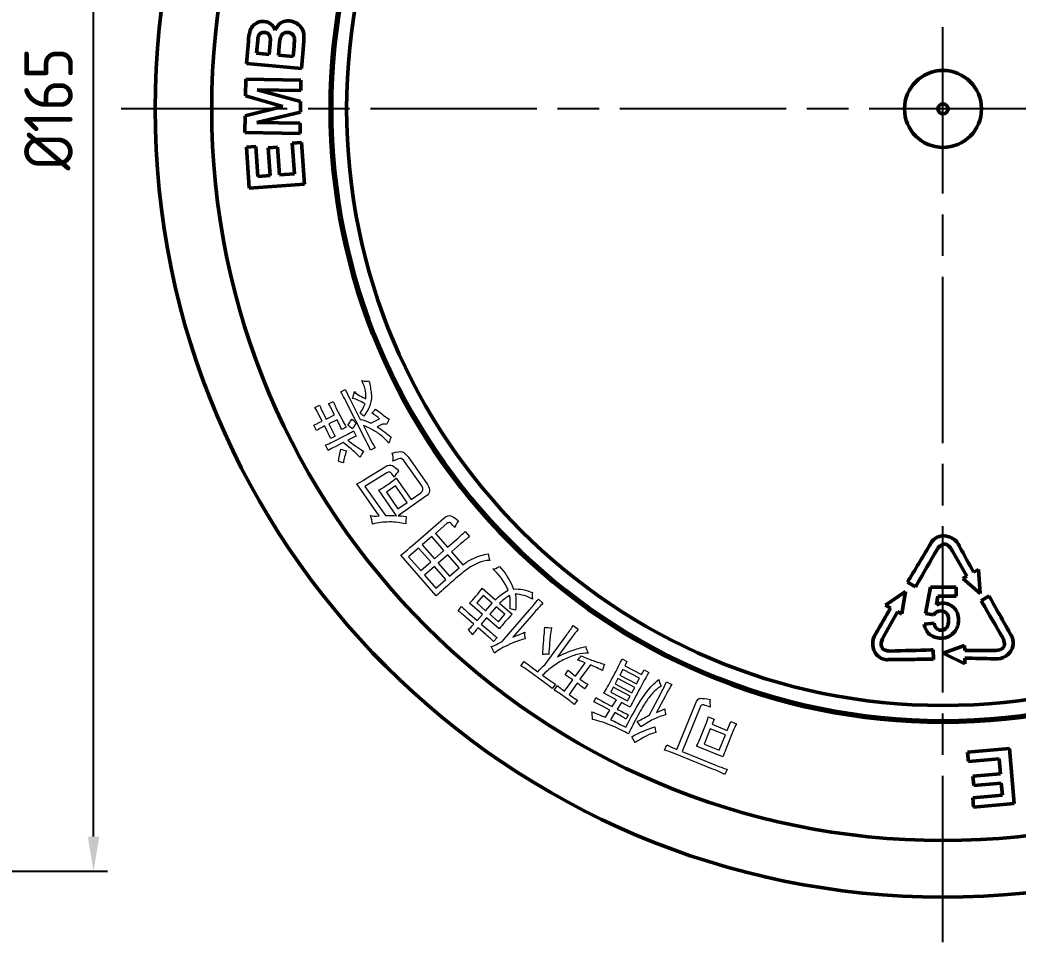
# Model space of a CAD drawing. Extents: x 0 to 616, y 0 to 436.
# Drawn here: x 413.8 to 521.9, y 202.7 to 302.5 of the extents above; entities that cross this region are included whole.
import ezdxf

# ---------------------------------------------------------------- set-up
doc = ezdxf.new("R2010")
doc.units = 0
doc.header["$LTSCALE"] = 1.5
doc.linetypes.add('AM_ISO08W050', pattern=[18, 12, -1.5, 3, -1.5])
doc.layers.get('Defpoints').update_dxf_attribs({"linetype": 'CONTINUOUS'})
for name, color, linetype, lineweight in [('AM_0', 7, 'CONTINUOUS', 50), ('AM_5', 3, 'CONTINUOUS', 25), ('AM_7', 4, 'AM_ISO08W050', 25)]:
    doc.layers.add(name, color=color, linetype=linetype, lineweight=lineweight)
doc.styles.get("Standard").update_dxf_attribs({"font": 'ISOCP.SHX'})
doc.dimstyles.new('AM_ISO', dxfattribs={"dimtxt": 3.5, "dimasz": 2.5, "dimexe": 1, "dimexo": 1, "dimgap": 1.5, "dimtad": 1, "dimdsep": 46, "dimtxsty": 'Standard', "dimcen": 0, "dimclrd": 256, "dimclre": 256, "dimclrt": 2, "dimadec": 0, "dimazin": 2, "dimtp": 0.1, "dimtm": 0.1, "dimtfac": 0.71, "dimtdec": 3, "dimtmove": 0, "dimatfit": 3, "dimfxl": 1, "dimlwd": -1, "dimlwe": -1, "dimarcsym": 0})

# ---------------------------------------------------------------- blocks, each defined once
blk = doc.blocks.new('*D41')
at = {"layer": 'AM_5'}
for p, q in [((391.45, 375.38), (423.3, 375.38)), ((421.8, 214.13), (421.8, 371.63)), ((391.45, 210.38), (423.3, 210.38))]:
    blk.add_line(p, q, dxfattribs=at)
for points in [[(421.17, 371.63), (422.42, 371.63), (421.8, 375.38)], [(421.17, 214.13), (422.42, 214.13), (421.8, 210.38)]]:
    blk.add_solid(points, dxfattribs=at)
at = {"layer": 'Defpoints', "color": 0}
for p in [(389.95, 375.38), (421.8, 375.38), (389.95, 210.38)]:
    blk.add_point(p, dxfattribs=at)
at = {"layer": 'AM_5', "color": 3, "insert": (416.92, 292.88), "char_height": 5.25, "attachment_point": 5, "rotation": 90}
blk.add_mtext('%%C165', dxfattribs=at)

msp = doc.modelspace()

# ---------------------------------------------------------------- linework, layer by layer
at = {"layer": 'AM_0'}
for radius in [85.3, 79.175]:
    msp.add_circle((513.762, 292.885), radius, dxfattribs=at)
for major_axis, ratio, start_param, end_param in [((-64.566, 0), 0.9999874, 1.5707963, 7.8539816), ((-4.164, 0), 0.9999679, 3.1415927, 9.424778), ((-0.547, 0), 0.9999679, 3.1415927, 9.424778)]:
    msp.add_ellipse((513.762, 292.885), major_axis=major_axis, ratio=ratio, start_param=start_param, end_param=end_param, dxfattribs=at)
at = {"layer": 'AM_0', "color": 7, "lineweight": 70}
msp.add_open_spline([(513.762, 359.167), (550.364, 359.167), (580.046, 329.485), (580.046, 292.885), (580.046, 292.885), (580.046, 256.284), (550.364, 226.602), (513.762, 226.602), (513.762, 226.602), (477.161, 226.602), (447.479, 256.284), (447.479, 292.885), (447.479, 292.885), (447.479, 329.485), (477.161, 359.167), (513.762, 359.167)], degree=3, knots=[0, 0, 0, 0, 0.25, 0.25, 0.25, 0.25, 0.5, 0.5, 0.5, 0.5, 0.75, 0.75, 0.75, 0.75, 1, 1, 1, 1], dxfattribs=at)
at = {"layer": 'AM_0', "color": 7}
for points in [[(438.709, 301.218), (438.768, 301.446), (438.868, 301.646), (439.009, 301.818)], [(439.009, 301.818), (439.15, 301.99), (439.328, 302.127), (439.547, 302.231)], [(439.547, 302.231), (439.764, 302.335), (440.002, 302.375), (440.259, 302.353)], [(440.259, 302.353), (440.538, 302.328), (440.788, 302.231), (441.008, 302.061)], [(441.008, 302.061), (441.228, 301.889), (441.385, 301.67), (441.479, 301.403)], [(441.479, 301.403), (441.616, 301.756), (441.821, 302.02), (442.092, 302.192)], [(442.092, 302.192), (442.364, 302.366), (442.672, 302.437), (443.016, 302.406)], [(443.016, 302.406), (443.287, 302.383), (443.545, 302.297), (443.79, 302.149)], [(443.79, 302.149), (444.035, 302), (444.225, 301.81), (444.358, 301.579)], [(444.358, 301.579), (444.492, 301.348), (444.563, 301.07), (444.571, 300.747)], [(438.557, 300.167), (438.598, 300.639), (438.648, 300.99), (438.709, 301.218)], [(439.617, 300.62), (439.592, 300.502), (439.556, 300.159), (439.506, 299.594)], [(439.865, 301.055), (439.74, 300.963), (439.658, 300.817), (439.617, 300.62)], [(440.327, 301.167), (440.143, 301.183), (439.989, 301.146), (439.865, 301.055)], [(440.778, 300.95), (440.67, 301.078), (440.52, 301.15), (440.327, 301.167)], [(440.948, 300.446), (440.942, 300.653), (440.885, 300.822), (440.778, 300.95)], [(440.892, 299.57), (440.933, 300.039), (440.951, 300.331), (440.948, 300.446)], [(442.078, 300.726), (442.007, 300.567), (441.948, 300.213), (441.9, 299.667)], [(442.384, 301.078), (442.252, 301.001), (442.149, 300.885), (442.078, 300.726)], [(442.85, 301.168), (442.672, 301.184), (442.516, 301.153), (442.384, 301.078)], [(443.342, 300.955), (443.226, 301.078), (443.061, 301.15), (442.85, 301.168)], [(443.541, 300.497), (443.525, 300.679), (443.457, 300.832), (443.342, 300.955)], [(443.505, 299.669), (443.543, 300.103), (443.556, 300.378), (443.541, 300.497)], [(444.571, 300.747), (444.574, 300.545), (444.546, 300.06), (444.484, 299.292)], [(438.348, 297.785), (438.348, 297.785), (438.557, 300.167), (438.557, 300.167)], [(439.506, 299.594), (439.506, 299.594), (439.446, 298.903), (439.446, 298.903)], [(440.823, 298.782), (440.823, 298.782), (440.892, 299.57), (440.892, 299.57)], [(441.9, 299.667), (441.9, 299.667), (441.815, 298.695), (441.815, 298.695)], [(443.407, 298.556), (443.407, 298.556), (443.505, 299.669), (443.505, 299.669)], [(439.446, 298.903), (439.446, 298.903), (440.823, 298.782), (440.823, 298.782)], [(441.815, 298.695), (441.815, 298.695), (443.407, 298.556), (443.407, 298.556)], [(444.484, 299.292), (444.484, 299.292), (444.307, 297.264), (444.307, 297.264)], [(444.307, 297.264), (444.307, 297.264), (438.348, 297.785), (438.348, 297.785)], [(438.244, 294.297), (438.244, 294.297), (438.276, 296.108), (438.276, 296.108)], [(438.276, 296.108), (438.276, 296.108), (444.256, 296.004), (444.256, 296.004)], [(444.256, 296.004), (444.256, 296.004), (444.236, 294.883), (444.236, 294.883)], [(442.305, 293.153), (442.305, 293.153), (438.244, 294.297), (438.244, 294.297)], [(444.236, 294.883), (444.236, 294.883), (439.529, 294.965), (439.529, 294.965)], [(439.529, 294.965), (439.529, 294.965), (444.216, 293.695), (444.216, 293.695)], [(438.206, 292.14), (438.206, 292.14), (442.305, 293.153), (442.305, 293.153)], [(444.216, 293.695), (444.216, 293.695), (444.195, 292.533), (444.195, 292.533)], [(438.175, 290.333), (438.175, 290.333), (438.206, 292.14), (438.206, 292.14)], [(444.195, 292.533), (444.195, 292.533), (439.467, 291.431), (439.467, 291.431)], [(439.467, 291.431), (439.467, 291.431), (444.175, 291.349), (444.175, 291.349)], [(444.175, 291.349), (444.175, 291.349), (444.155, 290.228), (444.155, 290.228)], [(444.155, 290.228), (444.155, 290.228), (438.175, 290.333), (438.175, 290.333)], [(438.353, 288.735), (438.353, 288.735), (439.363, 288.806), (439.363, 288.806)], [(438.662, 284.312), (438.662, 284.312), (438.353, 288.735), (438.353, 288.735)], [(439.363, 288.806), (439.363, 288.806), (439.588, 285.587), (439.588, 285.587)], [(440.701, 288.674), (440.701, 288.674), (441.705, 288.745), (441.705, 288.745)], [(440.91, 285.679), (440.91, 285.679), (440.701, 288.674), (440.701, 288.674)], [(441.705, 288.745), (441.705, 288.745), (441.915, 285.75), (441.915, 285.75)], [(443.306, 289.196), (443.306, 289.196), (444.311, 289.266), (444.311, 289.266)], [(443.539, 285.863), (443.539, 285.863), (443.306, 289.196), (443.306, 289.196)], [(444.311, 289.266), (444.311, 289.266), (444.629, 284.729), (444.629, 284.729)], [(439.588, 285.587), (439.588, 285.587), (440.91, 285.679), (440.91, 285.679)], [(441.915, 285.75), (441.915, 285.75), (443.539, 285.863), (443.539, 285.863)], [(444.629, 284.729), (444.629, 284.729), (438.662, 284.312), (438.662, 284.312)], [(512.541, 246.051), (513.009, 246.623), (513.696, 246.812), (514.391, 246.589)], [(514.391, 246.589), (514.741, 246.477), (515.183, 246.189), (515.368, 245.869)], [(511.288, 243.942), (511.672, 244.581), (512.061, 245.221), (512.432, 245.867)], [(512.432, 245.867), (512.461, 245.917), (512.505, 246.007), (512.541, 246.051)], [(514.207, 245.703), (513.74, 245.954), (513.374, 245.572), (513.12, 245.207)], [(514.796, 245.015), (514.633, 245.298), (514.505, 245.542), (514.207, 245.703)], [(515.368, 245.869), (515.432, 245.757), (515.491, 245.642), (515.553, 245.528)], [(515.553, 245.528), (516.057, 244.601), (516.562, 243.675), (517.067, 242.748)], [(513.12, 245.207), (512.383, 243.924), (511.646, 242.641), (510.909, 241.358)], [(516.352, 242.331), (516.352, 242.331), (514.796, 245.015), (514.796, 245.015)], [(510.039, 241.87), (510.468, 242.543), (510.877, 243.256), (511.288, 243.942)], [(515.897, 242.047), (515.897, 242.047), (516.352, 242.331), (516.352, 242.331)], [(517.779, 240.434), (517.779, 240.434), (515.897, 242.047), (515.897, 242.047)], [(517.067, 242.748), (517.067, 242.748), (517.61, 243.051), (517.61, 243.051)], [(517.61, 243.051), (517.61, 243.051), (517.779, 240.434), (517.779, 240.434)], [(509.919, 241.682), (509.919, 241.682), (510.039, 241.87), (510.039, 241.87)], [(510.803, 241.173), (510.803, 241.173), (509.919, 241.682), (509.919, 241.682)], [(510.909, 241.358), (510.909, 241.358), (510.803, 241.173), (510.803, 241.173)], [(511.868, 238.274), (511.868, 238.274), (512.409, 241.142), (512.409, 241.142)], [(512.409, 241.142), (512.409, 241.142), (515.203, 241.142), (515.203, 241.142)], [(515.203, 241.142), (515.203, 241.142), (515.203, 240.154), (515.203, 240.154)], [(507.551, 239.166), (507.551, 239.166), (509.697, 240.673), (509.697, 240.673)], [(509.697, 240.673), (509.697, 240.673), (509.299, 238.226), (509.299, 238.226)], [(513.21, 240.154), (513.21, 240.154), (513.044, 239.217), (513.044, 239.217)], [(515.203, 240.154), (515.203, 240.154), (513.21, 240.154), (513.21, 240.154)], [(517.89, 239.663), (517.89, 239.663), (518.772, 240.177), (518.772, 240.177)], [(518.772, 240.177), (518.772, 240.177), (518.875, 239.978), (518.875, 239.978)], [(518.875, 239.978), (519.244, 239.271), (519.659, 238.561), (520.048, 237.863)], [(506.506, 236.121), (507.035, 237.034), (507.563, 237.948), (508.092, 238.861)], [(508.092, 238.861), (508.092, 238.861), (507.551, 239.166), (507.551, 239.166)], [(517.997, 239.479), (517.997, 239.479), (517.89, 239.663), (517.89, 239.663)], [(520.232, 235.644), (519.487, 236.923), (518.742, 238.201), (517.997, 239.479)], [(508.82, 238.467), (508.82, 238.467), (507.338, 235.742), (507.338, 235.742)], [(509.299, 238.226), (509.299, 238.226), (508.82, 238.467), (508.82, 238.467)], [(512.725, 238.149), (512.725, 238.149), (511.868, 238.274), (511.868, 238.274)], [(520.048, 237.863), (520.41, 237.212), (520.771, 236.555), (521.146, 235.912)], [(511.74, 237.124), (511.74, 237.124), (512.793, 237.232), (512.793, 237.232)], [(512.315, 236.021), (511.995, 236.295), (511.802, 236.662), (511.74, 237.124)], [(512.793, 237.232), (512.822, 236.994), (512.912, 236.806), (513.06, 236.667)], [(506.205, 234.577), (506.119, 234.932), (506.133, 235.46), (506.312, 235.786)], [(506.312, 235.786), (506.374, 235.899), (506.441, 236.009), (506.506, 236.121)], [(507.338, 235.742), (507.182, 235.455), (507.039, 235.219), (507.058, 234.881)], [(520.119, 234.455), (520.57, 234.734), (520.421, 235.242), (520.232, 235.644)], [(521.251, 235.725), (521.514, 235.034), (521.335, 234.345), (520.795, 233.853)], [(521.146, 235.912), (521.175, 235.861), (521.232, 235.777), (521.251, 235.725)], [(507.628, 233.277), (506.895, 233.379), (506.377, 233.867), (506.205, 234.577)], [(507.058, 234.881), (507.086, 234.351), (507.603, 234.238), (508.047, 234.21)], [(513.771, 233.986), (513.771, 233.986), (516.108, 234.813), (516.108, 234.813)], [(516.108, 234.813), (516.108, 234.813), (516.127, 234.276), (516.127, 234.276)], [(508.047, 234.21), (509.526, 234.249), (511.005, 234.288), (512.484, 234.326)], [(512.484, 234.326), (512.484, 234.326), (512.697, 234.332), (512.697, 234.332)], [(512.697, 234.332), (512.697, 234.332), (512.723, 233.312), (512.723, 233.312)], [(516.123, 232.828), (516.123, 232.828), (513.771, 233.986), (513.771, 233.986)], [(516.131, 233.449), (516.131, 233.449), (516.123, 232.828), (516.123, 232.828)], [(516.127, 234.276), (516.127, 234.276), (519.229, 234.287), (519.229, 234.287)], [(519.297, 233.375), (518.242, 233.4), (517.187, 233.424), (516.131, 233.449)], [(519.229, 234.287), (519.556, 234.288), (519.831, 234.276), (520.119, 234.455)], [(520.795, 233.853), (520.524, 233.606), (520.054, 233.366), (519.684, 233.366)], [(507.841, 233.28), (507.783, 233.278), (507.685, 233.27), (507.628, 233.277)], [(510.081, 233.305), (509.335, 233.3), (508.586, 233.299), (507.841, 233.28)], [(512.5, 233.317), (511.702, 233.333), (510.88, 233.311), (510.081, 233.305)], [(512.723, 233.312), (512.723, 233.312), (512.5, 233.317), (512.5, 233.317)], [(519.684, 233.366), (519.555, 233.366), (519.426, 233.372), (519.297, 233.375)], [(516.429, 223.264), (516.429, 223.264), (520.96, 223.66), (520.96, 223.66)], [(516.517, 222.259), (516.517, 222.259), (516.429, 223.264), (516.429, 223.264)], [(520.96, 223.66), (520.96, 223.66), (521.481, 217.702), (521.481, 217.702)], [(519.845, 222.55), (519.845, 222.55), (516.517, 222.259), (516.517, 222.259)], [(519.987, 220.929), (519.987, 220.929), (519.845, 222.55), (519.845, 222.55)], [(516.996, 220.667), (516.996, 220.667), (519.987, 220.929), (519.987, 220.929)], [(517.084, 219.664), (517.084, 219.664), (516.996, 220.667), (516.996, 220.667)], [(520.075, 219.926), (520.075, 219.926), (517.084, 219.664), (517.084, 219.664)], [(520.19, 218.605), (520.19, 218.605), (520.075, 219.926), (520.075, 219.926)], [(516.976, 218.324), (516.976, 218.324), (520.19, 218.605), (520.19, 218.605)], [(517.064, 217.315), (517.064, 217.315), (516.976, 218.324), (516.976, 218.324)], [(521.481, 217.702), (521.481, 217.702), (517.064, 217.315), (517.064, 217.315)]]:
    msp.add_open_spline(points, degree=3, dxfattribs=at)
at = {"layer": 'AM_0', "color": 7, "lineweight": 5}
for points in [[(451.258, 262.332), (451.217, 262.63), (451.078, 263.011), (450.841, 263.476)], [(450.841, 263.476), (451.181, 263.381), (451.439, 263.378), (451.614, 263.467)], [(451.614, 263.467), (451.735, 262.942), (451.819, 262.49), (451.866, 262.112)], [(448.558, 262.276), (448.558, 262.276), (449.053, 262.528), (449.053, 262.528)], [(449.106, 261.273), (448.958, 261.564), (448.775, 261.899), (448.558, 262.276)], [(449.053, 262.528), (449.211, 262.169), (449.374, 261.824), (449.542, 261.495)], [(449.542, 261.495), (449.542, 261.495), (450.668, 259.285), (450.668, 259.285)], [(449.848, 261.542), (449.914, 261.794), (449.98, 262.048), (450.047, 262.301)], [(450.499, 261.342), (450.309, 261.428), (450.092, 261.494), (449.848, 261.542)], [(450.047, 262.301), (450.184, 262.127), (450.378, 261.976), (450.627, 261.847)], [(450.627, 261.847), (450.876, 261.717), (451.089, 261.599), (451.265, 261.493)], [(451.265, 261.493), (451.301, 261.757), (451.3, 262.036), (451.258, 262.332)], [(451.866, 262.112), (451.912, 261.732), (451.876, 261.336), (451.758, 260.921)], [(445.768, 260.562), (445.768, 260.562), (446.263, 260.814), (446.263, 260.814)], [(446.168, 259.85), (446.069, 260.043), (445.936, 260.28), (445.768, 260.562)], [(446.263, 260.814), (446.392, 260.512), (446.505, 260.265), (446.604, 260.072)], [(447.24, 260.982), (447.24, 260.982), (447.734, 261.234), (447.734, 261.234)], [(447.609, 260.328), (447.54, 260.463), (447.417, 260.681), (447.24, 260.982)], [(447.734, 261.234), (447.872, 260.913), (447.977, 260.685), (448.046, 260.55)], [(448.046, 260.55), (448.046, 260.55), (448.743, 259.183), (448.743, 259.183)], [(451.314, 256.94), (451.314, 256.94), (449.106, 261.273), (449.106, 261.273)], [(451.195, 260.983), (450.922, 261.136), (450.69, 261.255), (450.499, 261.342)], [(450.648, 259.971), (450.928, 260.334), (451.111, 260.671), (451.195, 260.983)], [(451.758, 260.921), (451.64, 260.506), (451.402, 260.074), (451.046, 259.623)], [(446.554, 259.093), (446.554, 259.093), (446.168, 259.85), (446.168, 259.85)], [(446.604, 260.072), (446.604, 260.072), (446.989, 259.315), (446.989, 259.315)], [(446.989, 259.315), (446.989, 259.315), (447.891, 259.774), (447.891, 259.774)], [(447.891, 259.774), (447.891, 259.774), (447.609, 260.328), (447.609, 260.328)], [(451.046, 259.623), (450.908, 259.749), (450.775, 259.865), (450.648, 259.971)], [(451.825, 258.886), (451.825, 258.886), (452.755, 259.36), (452.755, 259.36)], [(451.918, 259.994), (452.083, 260.103), (452.223, 260.236), (452.338, 260.393)], [(452.755, 259.36), (452.51, 259.552), (452.231, 259.763), (451.918, 259.994)], [(452.338, 260.393), (452.7, 260.113), (452.975, 259.898), (453.16, 259.749)], [(453.16, 259.749), (453.347, 259.6), (453.561, 259.453), (453.806, 259.309)], [(445.637, 258.663), (445.783, 258.713), (446.088, 258.856), (446.554, 259.093)], [(445.933, 258.081), (445.933, 258.081), (445.637, 258.663), (445.637, 258.663)], [(446.82, 258.569), (446.49, 258.401), (446.195, 258.239), (445.933, 258.081)], [(447.042, 258.134), (447.042, 258.134), (446.82, 258.569), (446.82, 258.569)], [(448.158, 259.251), (448.158, 259.251), (447.256, 258.791), (447.256, 258.791)], [(447.256, 258.791), (447.256, 258.791), (447.478, 258.356), (447.478, 258.356)], [(447.478, 258.356), (447.606, 258.104), (447.769, 257.809), (447.967, 257.469)], [(448.336, 258.902), (448.336, 258.902), (448.158, 259.251), (448.158, 259.251)], [(448.663, 258.19), (448.563, 258.432), (448.454, 258.67), (448.336, 258.902)], [(449.156, 258.442), (449.156, 258.442), (448.663, 258.19), (448.663, 258.19)], [(448.743, 259.183), (448.851, 258.969), (448.989, 258.722), (449.156, 258.442)], [(449.344, 258.647), (449.48, 258.863), (449.624, 259.083), (449.778, 259.307)], [(449.829, 258.272), (449.682, 258.367), (449.521, 258.493), (449.344, 258.647)], [(449.778, 259.307), (449.944, 259.173), (450.101, 259.033), (450.249, 258.887)], [(450.249, 258.887), (450.074, 258.653), (449.935, 258.448), (449.829, 258.272)], [(450.668, 259.285), (451.048, 259.211), (451.434, 259.077), (451.825, 258.886)], [(451.931, 258.207), (451.58, 258.394), (451.272, 258.531), (451.009, 258.617)], [(451.009, 258.617), (451.009, 258.617), (451.749, 257.162), (451.749, 257.162)], [(452.993, 258.748), (452.993, 258.748), (452.498, 258.496), (452.498, 258.496)], [(452.498, 258.496), (453.047, 258.141), (453.555, 257.765), (454.026, 257.369)], [(453.519, 258.723), (453.363, 258.79), (453.187, 258.798), (452.993, 258.748)], [(453.806, 259.309), (453.691, 259.103), (453.595, 258.908), (453.519, 258.723)], [(447.472, 257.217), (447.314, 257.577), (447.171, 257.882), (447.042, 258.134)], [(447.967, 257.469), (447.967, 257.469), (447.472, 257.217), (447.472, 257.217)], [(447.694, 256.854), (447.694, 256.854), (449.119, 257.58), (449.119, 257.58)], [(449.119, 257.58), (449.371, 257.709), (449.648, 257.861), (449.948, 258.039)], [(450.244, 257.457), (449.904, 257.308), (449.599, 257.165), (449.327, 257.027)], [(449.948, 258.039), (449.948, 258.039), (450.244, 257.457), (450.244, 257.457)], [(452.959, 257.522), (452.626, 257.792), (452.283, 258.02), (451.931, 258.207)], [(453.783, 256.696), (453.566, 256.977), (453.292, 257.251), (452.959, 257.522)], [(454.026, 257.369), (453.92, 257.193), (453.839, 256.969), (453.783, 256.696)], [(446.894, 256.483), (447.118, 256.572), (447.384, 256.696), (447.694, 256.854)], [(447.191, 255.901), (447.191, 255.901), (446.894, 256.483), (446.894, 256.483)], [(447.961, 256.331), (447.689, 256.192), (447.433, 256.049), (447.191, 255.901)], [(448.833, 256.775), (448.833, 256.775), (447.961, 256.331), (447.961, 256.331)], [(449.677, 256.088), (449.349, 256.373), (449.069, 256.602), (448.833, 256.775)], [(449.327, 257.027), (449.572, 256.834), (449.852, 256.622), (450.165, 256.391)], [(450.626, 255.198), (450.322, 255.507), (450.007, 255.804), (449.677, 256.088)], [(450.165, 256.391), (450.478, 256.16), (450.767, 255.977), (451.031, 255.843)], [(451.788, 255.936), (451.63, 256.295), (451.472, 256.63), (451.314, 256.94)], [(451.749, 257.162), (451.908, 256.852), (452.085, 256.527), (452.283, 256.189)], [(452.283, 256.189), (452.283, 256.189), (451.788, 255.936), (451.788, 255.936)], [(448.324, 254.757), (448.359, 255.166), (448.443, 255.599), (448.577, 256.058)], [(448.577, 256.058), (448.781, 255.991), (448.981, 255.934), (449.176, 255.887)], [(449.176, 255.887), (449.023, 255.467), (448.914, 255.033), (448.85, 254.586)], [(451.031, 255.843), (450.886, 255.599), (450.751, 255.383), (450.626, 255.198)], [(454.114, 255.642), (454.671, 255.792), (455.05, 255.832), (455.248, 255.758)], [(454.215, 254.756), (454.281, 255.041), (454.248, 255.336), (454.114, 255.642)], [(454.996, 255.064), (454.852, 255.042), (454.592, 254.939), (454.215, 254.756)], [(455.475, 254.722), (455.3, 254.972), (455.14, 255.086), (454.996, 255.064)], [(455.248, 255.758), (455.446, 255.684), (455.644, 255.505), (455.844, 255.22)], [(455.844, 255.22), (455.844, 255.22), (457.941, 252.225), (457.941, 252.225)], [(448.85, 254.586), (448.684, 254.624), (448.508, 254.68), (448.324, 254.757)], [(451.253, 252.842), (451.253, 252.842), (453.36, 254.157), (453.36, 254.157)], [(453.36, 254.157), (453.692, 254.364), (453.962, 254.407), (454.167, 254.284)], [(454.167, 254.284), (454.373, 254.162), (454.593, 253.971), (454.828, 253.711)], [(457.328, 252.075), (457.328, 252.075), (455.475, 254.722), (455.475, 254.722)], [(453.367, 253.406), (453.367, 253.406), (451.181, 252.034), (451.181, 252.034)], [(453.889, 253.572), (453.804, 253.618), (453.63, 253.562), (453.367, 253.406)], [(453.657, 252.254), (454.067, 252.54), (454.373, 252.768), (454.574, 252.935)], [(454.382, 253.04), (454.139, 253.348), (453.975, 253.525), (453.889, 253.572)], [(454.828, 253.711), (454.634, 253.495), (454.485, 253.272), (454.382, 253.04)], [(454.574, 252.935), (454.574, 252.935), (456.203, 250.609), (456.203, 250.609)], [(450.314, 252.303), (450.553, 252.418), (450.866, 252.598), (451.253, 252.842)], [(452.729, 248.855), (452.729, 248.855), (450.314, 252.303), (450.314, 252.303)], [(451.181, 252.034), (451.181, 252.034), (453.39, 248.879), (453.39, 248.879)], [(452.676, 251.606), (452.92, 251.751), (453.246, 251.966), (453.657, 252.254)], [(454.494, 252.083), (454.494, 252.083), (453.504, 251.39), (453.504, 251.39)], [(455.749, 250.291), (455.749, 250.291), (454.494, 252.083), (454.494, 252.083)], [(457.219, 251.321), (457.504, 251.52), (457.541, 251.772), (457.328, 252.075)], [(457.941, 252.225), (458.302, 251.709), (458.251, 251.287), (457.788, 250.962)], [(454.604, 248.852), (454.604, 248.852), (452.676, 251.606), (452.676, 251.606)], [(453.504, 251.39), (453.504, 251.39), (454.759, 249.598), (454.759, 249.598)], [(457.788, 250.962), (457.788, 250.962), (454.767, 248.847), (454.767, 248.847)], [(456.203, 250.609), (456.203, 250.609), (457.219, 251.321), (457.219, 251.321)], [(454.759, 249.598), (454.759, 249.598), (455.749, 250.291), (455.749, 250.291)], [(452.009, 247.951), (451.97, 248.271), (451.9, 248.58), (451.796, 248.878)], [(451.796, 248.878), (452.003, 248.811), (452.315, 248.803), (452.729, 248.855)], [(453.39, 248.879), (453.782, 248.888), (454.187, 248.88), (454.604, 248.852)], [(454.767, 248.847), (454.954, 248.845), (455.247, 248.825), (455.646, 248.786)], [(455.646, 248.786), (455.616, 248.526), (455.608, 248.254), (455.62, 247.97)], [(456.369, 245.684), (456.369, 245.684), (459.67, 248.553), (459.67, 248.553)], [(459.67, 248.553), (460, 248.87), (460.296, 248.96), (460.556, 248.827)], [(460.556, 248.827), (460.817, 248.692), (461.07, 248.517), (461.317, 248.299)], [(453.818, 248.183), (453.2, 248.175), (452.596, 248.097), (452.009, 247.951)], [(455.62, 247.97), (455.037, 248.12), (454.437, 248.191), (453.818, 248.183)], [(460.048, 248.018), (460.048, 248.018), (458.816, 246.948), (458.816, 246.948)], [(460.367, 248.122), (460.283, 248.136), (460.177, 248.101), (460.048, 248.018)], [(460.898, 247.589), (460.628, 247.93), (460.451, 248.109), (460.367, 248.122)], [(461.317, 248.299), (461.114, 248.036), (460.973, 247.799), (460.898, 247.589)], [(458.422, 246.605), (458.422, 246.605), (457.387, 245.705), (457.387, 245.705)], [(459.729, 245.102), (459.729, 245.102), (458.422, 246.605), (458.422, 246.605)], [(458.816, 246.948), (458.816, 246.948), (460.123, 245.445), (460.123, 245.445)], [(461.083, 246.28), (461.461, 246.608), (461.774, 246.895), (462.023, 247.139)], [(462.493, 246.598), (462.217, 246.385), (461.898, 246.122), (461.536, 245.808)], [(462.023, 247.139), (462.023, 247.139), (462.493, 246.598), (462.493, 246.598)], [(455.066, 244.595), (455.573, 245.007), (456.007, 245.369), (456.369, 245.684)], [(456.993, 245.362), (456.993, 245.362), (455.909, 244.421), (455.909, 244.421)], [(458.299, 243.86), (458.299, 243.86), (456.993, 245.362), (456.993, 245.362)], [(457.387, 245.705), (457.387, 245.705), (458.694, 244.202), (458.694, 244.202)], [(460.123, 245.445), (460.123, 245.445), (461.083, 246.28), (461.083, 246.28)], [(461.536, 245.808), (461.536, 245.808), (460.551, 244.952), (460.551, 244.952)], [(458.899, 240.185), (458.899, 240.185), (455.066, 244.595), (455.066, 244.595)], [(455.909, 244.421), (455.909, 244.421), (457.216, 242.918), (457.216, 242.918)], [(458.694, 244.202), (458.694, 244.202), (459.729, 245.102), (459.729, 245.102)], [(460.157, 244.609), (460.157, 244.609), (459.122, 243.709), (459.122, 243.709)], [(461.378, 243.205), (461.378, 243.205), (460.157, 244.609), (460.157, 244.609)], [(460.551, 244.952), (460.551, 244.952), (461.772, 243.548), (461.772, 243.548)], [(462.846, 244.201), (463.174, 244.355), (463.463, 244.47), (463.715, 244.545)], [(463.715, 244.545), (463.967, 244.62), (464.242, 244.686), (464.538, 244.742)], [(464.538, 244.742), (464.566, 244.479), (464.619, 244.235), (464.697, 244.014)], [(457.216, 242.918), (457.216, 242.918), (458.299, 243.86), (458.299, 243.86)], [(458.728, 243.367), (458.728, 243.367), (457.644, 242.425), (457.644, 242.425)], [(459.948, 241.963), (459.948, 241.963), (458.728, 243.367), (458.728, 243.367)], [(459.122, 243.709), (459.122, 243.709), (460.342, 242.305), (460.342, 242.305)], [(460.342, 242.305), (460.342, 242.305), (461.378, 243.205), (461.378, 243.205)], [(461.772, 243.548), (462.162, 243.829), (462.52, 244.046), (462.846, 244.201)], [(463.464, 243.764), (463.074, 243.599), (462.702, 243.391), (462.344, 243.137)], [(464.697, 244.014), (464.264, 244.013), (463.853, 243.93), (463.464, 243.764)], [(465.015, 243.099), (465.233, 243.084), (465.473, 243.177), (465.736, 243.38)], [(465.736, 243.38), (466.404, 242.656), (466.916, 241.836), (467.273, 240.92)], [(457.644, 242.425), (457.644, 242.425), (458.865, 241.021), (458.865, 241.021)], [(466.681, 240.786), (466.31, 241.686), (465.754, 242.457), (465.015, 243.099)], [(458.865, 241.021), (458.865, 241.021), (459.948, 241.963), (459.948, 241.963)], [(463.207, 240.172), (463.45, 240.452), (463.678, 240.73), (463.889, 241.008)], [(463.889, 241.008), (463.889, 241.008), (465.318, 239.766), (465.318, 239.766)], [(467.273, 240.92), (467.949, 240.968), (468.629, 240.837), (469.313, 240.531)], [(462.497, 239.406), (462.729, 239.638), (462.965, 239.894), (463.207, 240.172)], [(463.99, 240.228), (463.99, 240.228), (463.283, 239.414), (463.283, 239.414)], [(464.951, 239.393), (464.951, 239.393), (463.99, 240.228), (463.99, 240.228)], [(465.318, 239.766), (465.765, 240.213), (466.219, 240.553), (466.681, 240.786)], [(466.837, 240.219), (466.538, 240.074), (466.18, 239.795), (465.761, 239.38)], [(466.89, 238.788), (466.935, 239.469), (466.917, 239.946), (466.837, 240.219)], [(469.315, 239.837), (468.753, 240.152), (468.132, 240.333), (467.45, 240.377)], [(467.45, 240.377), (467.535, 240.043), (467.545, 239.459), (467.479, 238.621)], [(469.313, 240.531), (469.291, 240.406), (469.292, 240.175), (469.315, 239.837)], [(461.26, 238.579), (461.26, 238.579), (461.645, 239.023), (461.645, 239.023)], [(461.645, 239.023), (461.893, 238.777), (462.191, 238.506), (462.536, 238.206)], [(463.901, 238.185), (463.901, 238.185), (462.497, 239.406), (462.497, 239.406)], [(463.283, 239.414), (463.283, 239.414), (464.244, 238.579), (464.244, 238.579)], [(464.244, 238.579), (464.244, 238.579), (464.951, 239.393), (464.951, 239.393)], [(465.394, 239.007), (465.394, 239.007), (464.687, 238.194), (464.687, 238.194)], [(466.331, 238.193), (466.331, 238.193), (465.394, 239.007), (465.394, 239.007)], [(465.761, 239.38), (465.761, 239.38), (467.116, 238.203), (467.116, 238.203)], [(468.981, 238.657), (469.296, 239.019), (469.622, 239.412), (469.963, 239.835)], [(470.456, 239.407), (470.096, 239.027), (469.767, 238.666), (469.468, 238.321)], [(469.963, 239.835), (469.963, 239.835), (470.456, 239.407), (470.456, 239.407)], [(462.193, 237.812), (461.831, 238.126), (461.52, 238.382), (461.26, 238.579)], [(462.981, 237.127), (462.981, 237.127), (462.193, 237.812), (462.193, 237.812)], [(462.536, 238.206), (462.536, 238.206), (463.324, 237.521), (463.324, 237.521)], [(463.324, 237.521), (463.324, 237.521), (463.901, 238.185), (463.901, 238.185)], [(464.345, 237.8), (464.345, 237.8), (463.767, 237.136), (463.767, 237.136)], [(465.723, 236.601), (465.723, 236.601), (464.345, 237.8), (464.345, 237.8)], [(464.687, 238.194), (464.687, 238.194), (465.624, 237.38), (465.624, 237.38)], [(465.624, 237.38), (465.624, 237.38), (466.331, 238.193), (466.331, 238.193)], [(466.027, 235.258), (466.027, 235.258), (468.981, 238.657), (468.981, 238.657)], [(467.116, 238.203), (466.872, 237.954), (466.624, 237.686), (466.374, 237.399)], [(467.479, 238.621), (467.32, 238.703), (467.124, 238.758), (466.89, 238.788)], [(469.468, 238.321), (469.468, 238.321), (467.197, 235.709), (467.197, 235.709)], [(462.35, 236.55), (462.528, 236.655), (462.738, 236.847), (462.981, 237.127)], [(463.425, 236.741), (463.139, 236.412), (462.949, 236.16), (462.853, 235.984)], [(464.262, 236.013), (464.262, 236.013), (463.425, 236.741), (463.425, 236.741)], [(463.767, 237.136), (463.767, 237.136), (464.58, 236.429), (464.58, 236.429)], [(466.374, 237.399), (466.124, 237.111), (465.908, 236.845), (465.723, 236.601)], [(470.512, 234.997), (470.538, 235.328), (470.584, 235.928), (470.649, 236.794)], [(470.649, 236.794), (470.858, 236.75), (471.103, 236.733), (471.381, 236.747)], [(471.381, 236.747), (471.277, 236.123), (471.207, 235.582), (471.171, 235.124)], [(473.024, 235.955), (473.306, 236.343), (473.54, 236.684), (473.728, 236.978)], [(473.728, 236.978), (473.728, 236.978), (474.282, 236.575), (474.282, 236.575)], [(462.853, 235.984), (462.668, 236.202), (462.501, 236.392), (462.35, 236.55)], [(465.102, 235.239), (464.887, 235.456), (464.607, 235.714), (464.262, 236.013)], [(464.58, 236.429), (464.924, 236.13), (465.227, 235.879), (465.488, 235.682)], [(465.488, 235.682), (465.488, 235.682), (465.102, 235.239), (465.102, 235.239)], [(467.197, 235.709), (467.842, 235.986), (468.268, 236.162), (468.479, 236.239)], [(468.479, 236.239), (468.433, 236.019), (468.449, 235.789), (468.527, 235.548)], [(470.703, 232.76), (470.703, 232.76), (473.024, 235.955), (473.024, 235.955)], [(473.5, 235.61), (473.5, 235.61), (472.023, 233.577), (472.023, 233.577)], [(474.282, 236.575), (474.056, 236.337), (473.795, 236.015), (473.5, 235.61)], [(464.84, 234.689), (465.007, 234.716), (465.403, 234.906), (466.027, 235.258)], [(465.213, 233.974), (465.213, 233.974), (464.84, 234.689), (464.84, 234.689)], [(466.858, 234.945), (466.14, 234.632), (465.591, 234.31), (465.213, 233.974)], [(468.527, 235.548), (468.133, 235.459), (467.576, 235.258), (466.858, 234.945)], [(470.439, 233.84), (470.463, 234.28), (470.487, 234.666), (470.512, 234.997)], [(471.171, 235.124), (471.134, 234.668), (471.109, 234.242), (471.092, 233.85)], [(473.729, 234.314), (474.292, 234.497), (474.748, 234.624), (475.095, 234.694)], [(475.095, 234.694), (475.15, 234.438), (475.234, 234.202), (475.346, 233.986)], [(471.092, 233.85), (470.887, 233.864), (470.669, 233.86), (470.439, 233.84)], [(472.023, 233.577), (472.597, 233.887), (473.166, 234.131), (473.729, 234.314)], [(474.144, 233.831), (473.718, 233.725), (473.275, 233.561), (472.821, 233.341)], [(475.346, 233.986), (474.972, 233.989), (474.571, 233.938), (474.144, 233.831)], [(474.202, 233.244), (474.366, 233.395), (474.498, 233.54), (474.6, 233.681)], [(474.6, 233.681), (475.033, 233.501), (475.458, 233.334), (475.871, 233.182)], [(468.062, 232.622), (468.062, 232.622), (468.408, 233.097), (468.408, 233.097)], [(468.874, 232.073), (468.627, 232.253), (468.357, 232.435), (468.062, 232.622)], [(468.408, 233.097), (468.676, 232.875), (468.934, 232.675), (469.181, 232.496)], [(469.181, 232.496), (469.181, 232.496), (469.894, 231.978), (469.894, 231.978)], [(469.894, 231.978), (470.133, 232.234), (470.403, 232.494), (470.703, 232.76)], [(471.52, 232.55), (471.109, 232.245), (470.743, 231.926), (470.421, 231.595)], [(472.821, 233.341), (472.365, 233.121), (471.931, 232.858), (471.52, 232.55)], [(473.988, 231.505), (473.988, 231.505), (475.023, 232.93), (475.023, 232.93)], [(475.023, 232.93), (474.821, 233.023), (474.547, 233.128), (474.202, 233.244)], [(475.595, 232.717), (475.595, 232.717), (474.463, 231.159), (474.463, 231.159)], [(476.883, 232.104), (476.694, 232.214), (476.264, 232.419), (475.595, 232.717)], [(475.871, 233.182), (476.285, 233.029), (476.695, 232.9), (477.101, 232.792)], [(477.101, 232.792), (477.026, 232.578), (476.954, 232.348), (476.883, 232.104)], [(478.039, 231.434), (478.504, 232.308), (478.834, 232.953), (479.03, 233.366)], [(479.03, 233.366), (479.03, 233.366), (479.549, 233.09), (479.549, 233.09)], [(479.549, 233.09), (479.549, 233.09), (479.303, 232.629), (479.303, 232.629)], [(479.303, 232.629), (479.303, 232.629), (481.118, 231.664), (481.118, 231.664)], [(470.643, 230.788), (470.643, 230.788), (468.874, 232.073), (468.874, 232.073)], [(470.421, 231.595), (470.421, 231.595), (470.949, 231.211), (470.949, 231.211)], [(472.842, 231.65), (472.842, 231.65), (473.187, 232.126), (473.187, 232.126)], [(473.681, 231.082), (473.434, 231.262), (473.155, 231.451), (472.842, 231.65)], [(473.187, 232.126), (473.492, 231.879), (473.759, 231.671), (473.988, 231.505)], [(477.053, 229.648), (477.245, 229.965), (477.574, 230.56), (478.039, 231.434)], [(478.568, 231.246), (478.568, 231.246), (478.261, 230.669), (478.261, 230.669)], [(480.383, 230.281), (480.383, 230.281), (478.568, 231.246), (478.568, 231.246)], [(479.089, 232.225), (479.089, 232.225), (478.767, 231.619), (478.767, 231.619)], [(478.767, 231.619), (478.767, 231.619), (480.581, 230.654), (480.581, 230.654)], [(480.904, 231.261), (480.904, 231.261), (479.089, 232.225), (479.089, 232.225)], [(480.581, 230.654), (480.581, 230.654), (480.904, 231.261), (480.904, 231.261)], [(481.913, 231.907), (481.658, 231.475), (481.302, 230.826), (480.843, 229.962)], [(481.118, 231.664), (481.118, 231.664), (481.394, 232.183), (481.394, 232.183)], [(481.394, 232.183), (481.394, 232.183), (481.913, 231.907), (481.913, 231.907)], [(471.468, 230.147), (471.181, 230.383), (470.906, 230.597), (470.643, 230.788)], [(470.949, 231.211), (471.213, 231.019), (471.501, 230.823), (471.813, 230.623)], [(471.813, 230.623), (471.813, 230.623), (471.468, 230.147), (471.468, 230.147)], [(471.68, 229.994), (471.68, 229.994), (472.025, 230.469), (472.025, 230.469)], [(472.025, 230.469), (472.241, 230.285), (472.437, 230.13), (472.614, 230.002)], [(472.798, 229.868), (472.798, 229.868), (473.681, 231.082), (473.681, 231.082)], [(474.156, 230.737), (474.156, 230.737), (473.274, 229.522), (473.274, 229.522)], [(474.954, 230.116), (474.704, 230.325), (474.438, 230.532), (474.156, 230.737)], [(474.463, 231.159), (474.745, 230.955), (475.03, 230.773), (475.319, 230.618)], [(475.319, 230.618), (475.319, 230.618), (474.954, 230.116), (474.954, 230.116)], [(478.062, 230.294), (478.062, 230.294), (477.786, 229.775), (477.786, 229.775)], [(479.877, 229.329), (479.877, 229.329), (478.062, 230.294), (478.062, 230.294)], [(478.261, 230.669), (478.261, 230.669), (480.076, 229.704), (480.076, 229.704)], [(480.076, 229.704), (480.076, 229.704), (480.383, 230.281), (480.383, 230.281)], [(481.699, 229.802), (482.062, 230.274), (482.492, 230.724), (482.988, 231.149)], [(483.262, 230.412), (482.957, 230.254), (482.653, 230.009), (482.353, 229.676)], [(482.988, 231.149), (483.021, 230.886), (483.112, 230.64), (483.262, 230.412)], [(483.214, 229.625), (483.428, 230.029), (483.638, 230.447), (483.843, 230.88)], [(484.392, 230.589), (484.147, 230.176), (483.918, 229.769), (483.703, 229.365)], [(483.843, 230.88), (483.843, 230.88), (484.392, 230.589), (484.392, 230.589)], [(472.307, 229.579), (472.13, 229.708), (471.922, 229.845), (471.68, 229.994)], [(473.203, 228.928), (473.203, 228.928), (472.307, 229.579), (472.307, 229.579)], [(472.614, 230.002), (472.614, 230.002), (472.798, 229.868), (472.798, 229.868)], [(473.274, 229.522), (473.274, 229.522), (473.484, 229.369), (473.484, 229.369)], [(473.484, 229.369), (473.713, 229.203), (473.947, 229.045), (474.189, 228.897)], [(475.963, 228.711), (475.963, 228.711), (476.208, 229.172), (476.208, 229.172)], [(476.208, 229.172), (476.467, 229.011), (476.75, 228.848), (477.058, 228.684)], [(478.406, 228.928), (478.406, 228.928), (477.053, 229.648), (477.053, 229.648)], [(477.786, 229.775), (477.786, 229.775), (479.601, 228.81), (479.601, 228.81)], [(479.601, 228.81), (479.601, 228.81), (479.877, 229.329), (479.877, 229.329)], [(480.843, 229.962), (480.383, 229.098), (480.07, 228.488), (479.905, 228.131)], [(480.728, 228.359), (481.014, 228.848), (481.337, 229.328), (481.699, 229.802)], [(482.353, 229.676), (482.052, 229.342), (481.778, 228.99), (481.531, 228.617)], [(481.972, 227.291), (481.972, 227.291), (483.214, 229.625), (483.214, 229.625)], [(483.703, 229.365), (483.703, 229.365), (482.738, 227.549), (482.738, 227.549)], [(486.952, 228.502), (487.115, 228.904), (487.301, 229.105), (487.512, 229.103)], [(487.512, 229.103), (487.721, 229.1), (488.069, 229.059), (488.553, 228.981)], [(473.844, 228.421), (473.628, 228.605), (473.415, 228.774), (473.203, 228.928)], [(474.189, 228.897), (474.189, 228.897), (473.844, 228.421), (473.844, 228.421)], [(476.844, 228.281), (476.536, 228.445), (476.242, 228.588), (475.963, 228.711)], [(477.708, 227.821), (477.708, 227.821), (476.844, 228.281), (476.844, 228.281)], [(477.058, 228.684), (477.058, 228.684), (477.951, 228.21), (477.951, 228.21)], [(477.951, 228.21), (477.951, 228.21), (478.406, 228.928), (478.406, 228.928)], [(478.955, 228.636), (478.955, 228.636), (478.499, 227.918), (478.499, 227.918)], [(479.905, 228.131), (479.905, 228.131), (478.955, 228.636), (478.955, 228.636)], [(479.428, 225.982), (480.01, 227.077), (480.445, 227.869), (480.728, 228.359)], [(481.531, 228.617), (481.283, 228.242), (480.965, 227.691), (480.577, 226.962)], [(484.959, 223.568), (484.959, 223.568), (486.952, 228.502), (486.952, 228.502)], [(487.477, 228.148), (487.477, 228.148), (485.533, 223.336), (485.533, 223.336)], [(487.869, 228.377), (487.69, 228.426), (487.559, 228.35), (487.477, 228.148)], [(488.563, 228.132), (488.28, 228.246), (488.049, 228.327), (487.869, 228.377)], [(488.553, 228.981), (488.516, 228.714), (488.519, 228.432), (488.563, 228.132)], [(475.799, 226.804), (475.806, 227.143), (475.785, 227.426), (475.732, 227.651)], [(475.732, 227.651), (476.107, 227.477), (476.603, 227.275), (477.221, 227.046)], [(477.221, 227.046), (477.221, 227.046), (477.708, 227.821), (477.708, 227.821)], [(478.227, 227.546), (478.227, 227.546), (477.783, 226.783), (477.783, 226.783)], [(479.45, 226.857), (479.154, 227.04), (478.746, 227.27), (478.227, 227.546)], [(478.499, 227.918), (478.978, 227.663), (479.378, 227.463), (479.695, 227.318)], [(479.695, 227.318), (479.695, 227.318), (479.45, 226.857), (479.45, 226.857)], [(480.577, 226.962), (480.189, 226.231), (479.897, 225.659), (479.702, 225.245)], [(480.641, 226.595), (480.956, 226.722), (481.4, 226.955), (481.972, 227.291)], [(483.755, 227.305), (483.244, 227.182), (482.785, 227.013), (482.377, 226.799)], [(482.738, 227.549), (483.103, 227.726), (483.407, 227.859), (483.653, 227.95)], [(483.653, 227.95), (483.656, 227.677), (483.69, 227.462), (483.755, 227.305)], [(488.059, 226.189), (488.197, 226.531), (488.296, 226.832), (488.352, 227.09)], [(488.352, 227.09), (488.352, 227.09), (488.989, 226.833), (488.989, 226.833)], [(477.841, 226.161), (477.091, 226.486), (476.41, 226.7), (475.799, 226.804)], [(477.783, 226.783), (478.255, 226.557), (478.803, 226.29), (479.428, 225.982)], [(479.702, 225.245), (479.212, 225.53), (478.592, 225.836), (477.841, 226.161)], [(480.06, 224.945), (480.917, 225.401), (481.749, 225.758), (482.554, 226.021)], [(481.064, 225.999), (480.941, 226.188), (480.801, 226.387), (480.641, 226.595)], [(482.377, 226.799), (481.967, 226.585), (481.53, 226.319), (481.064, 225.999)], [(482.554, 226.021), (482.597, 225.826), (482.636, 225.619), (482.67, 225.404)], [(487.472, 224.736), (487.472, 224.736), (488.059, 226.189), (488.059, 226.189)], [(488.989, 226.833), (488.989, 226.833), (488.769, 226.288), (488.769, 226.288)], [(488.769, 226.288), (488.769, 226.288), (490.402, 225.628), (490.402, 225.628)], [(490.402, 225.628), (490.402, 225.628), (490.793, 226.597), (490.793, 226.597)], [(490.793, 226.597), (490.793, 226.597), (491.399, 226.352), (491.399, 226.352)], [(491.399, 226.352), (491.28, 226.119), (491.157, 225.84), (491.027, 225.517)], [(480.423, 224.307), (480.312, 224.514), (480.19, 224.727), (480.06, 224.945)], [(482.67, 225.404), (482.013, 225.236), (481.265, 224.871), (480.423, 224.307)], [(488.573, 225.804), (488.573, 225.804), (487.901, 224.14), (487.901, 224.14)], [(490.206, 225.144), (490.206, 225.144), (488.573, 225.804), (488.573, 225.804)], [(489.534, 223.48), (489.534, 223.48), (490.206, 225.144), (490.206, 225.144)], [(491.027, 225.517), (491.027, 225.517), (490.257, 223.611), (490.257, 223.611)], [(483.619, 223.477), (483.619, 223.477), (483.852, 224.052), (483.852, 224.052)], [(483.852, 224.052), (484.145, 223.909), (484.443, 223.776), (484.747, 223.654)], [(487.068, 223.913), (487.208, 224.139), (487.341, 224.414), (487.472, 224.736)], [(489.944, 222.751), (489.944, 222.751), (487.068, 223.913), (487.068, 223.913)], [(487.901, 224.14), (487.901, 224.14), (489.534, 223.48), (489.534, 223.48)], [(484.581, 223.157), (484.299, 223.271), (483.978, 223.379), (483.619, 223.477)], [(488.909, 221.409), (488.909, 221.409), (484.581, 223.157), (484.581, 223.157)], [(484.747, 223.654), (484.747, 223.654), (484.959, 223.568), (484.959, 223.568)], [(485.533, 223.336), (485.533, 223.336), (489.074, 221.906), (489.074, 221.906)], [(490.257, 223.611), (490.126, 223.289), (490.021, 223.002), (489.944, 222.751)], [(489.074, 221.906), (489.558, 221.71), (489.996, 221.545), (490.388, 221.411)], [(490.155, 220.836), (489.788, 221.031), (489.372, 221.222), (488.909, 221.409)], [(490.388, 221.411), (490.388, 221.411), (490.155, 220.836), (490.155, 220.836)]]:
    msp.add_open_spline(points, degree=3, dxfattribs=at)
msp.add_open_spline([(462.344, 243.137), (461.988, 242.885), (461.435, 242.434), (460.688, 241.785), (460.688, 241.785), (459.941, 241.135), (459.345, 240.602), (458.899, 240.185)], degree=3, knots=[0.125, 0.125, 0.125, 0.125, 0.166666667, 0.166666667, 0.166666667, 0.166666667, 0.208333333, 0.208333333, 0.208333333, 0.208333333], dxfattribs=at)
at = {"layer": 'AM_0', "color": 7}
for points, knots in [([(513.044, 239.217), (513.281, 239.335), (513.521, 239.394), (513.767, 239.394), (513.767, 239.394), (514.236, 239.394), (514.633, 239.223), (514.958, 238.883)], [0.666666667, 0.666666667, 0.666666667, 0.666666667, 0.714285714, 0.714285714, 0.714285714, 0.714285714, 0.761904762, 0.761904762, 0.761904762, 0.761904762]), ([(514.958, 238.883), (515.284, 238.542), (515.447, 238.099), (515.447, 237.555), (515.447, 237.555), (515.447, 237.102), (515.316, 236.696), (515.053, 236.341)], [0.761904762, 0.761904762, 0.761904762, 0.761904762, 0.80952381, 0.80952381, 0.80952381, 0.80952381, 0.857142857, 0.857142857, 0.857142857, 0.857142857]), ([(514.133, 238.298), (513.981, 238.467), (513.784, 238.552), (513.541, 238.552), (513.541, 238.552), (513.238, 238.552), (512.966, 238.417), (512.725, 238.149)], [0.285714286, 0.285714286, 0.285714286, 0.285714286, 0.333333333, 0.333333333, 0.333333333, 0.333333333, 0.380952381, 0.380952381, 0.380952381, 0.380952381]), ([(514.132, 236.726), (514.284, 236.906), (514.361, 237.176), (514.361, 237.537), (514.361, 237.537), (514.361, 237.875), (514.285, 238.129), (514.133, 238.298)], [0.19047619, 0.19047619, 0.19047619, 0.19047619, 0.238095238, 0.238095238, 0.238095238, 0.238095238, 0.285714286, 0.285714286, 0.285714286, 0.285714286]), ([(513.06, 236.667), (513.207, 236.527), (513.378, 236.458), (513.571, 236.458), (513.571, 236.458), (513.791, 236.458), (513.979, 236.548), (514.132, 236.726)], [0.095238095, 0.095238095, 0.095238095, 0.095238095, 0.142857143, 0.142857143, 0.142857143, 0.142857143, 0.19047619, 0.19047619, 0.19047619, 0.19047619]), ([(515.053, 236.341), (514.694, 235.855), (514.197, 235.612), (513.56, 235.612), (513.56, 235.612), (513.051, 235.612), (512.636, 235.748), (512.315, 236.021)], [0.857142857, 0.857142857, 0.857142857, 0.857142857, 0.904761905, 0.904761905, 0.904761905, 0.904761905, 0.952380952, 0.952380952, 0.952380952, 0.952380952])]:
    msp.add_open_spline(points, degree=3, knots=knots, dxfattribs=at)
at = {"layer": 'AM_7'}
for p, q in [((513.762, 202.72), (513.762, 383.05)), ((604.772, 292.885), (422.753, 292.885))]:
    msp.add_line(p, q, dxfattribs=at)

# ---------------------------------------------------------------- dimensions: what is measured, and where the dimension line sits
at = {"layer": 'AM_5'}
dim = msp.add_linear_dim(base=(421.797, 375.385), p1=(389.95, 210.385), p2=(389.95, 375.385), angle=90, text='%%C165', dimstyle='AM_ISO', override={"dimscale": 1.5, "dimclrt": 3, "dimadec": 2, "dimtp": 0, "dimtm": 0.12, "dimtdec": 2}, dxfattribs=at)
dim.commit()
dim.dimension.update_dxf_attribs({"geometry": '*D41', "text_midpoint": (416.922, 292.885)})

doc.saveas('drawing.dxf')
